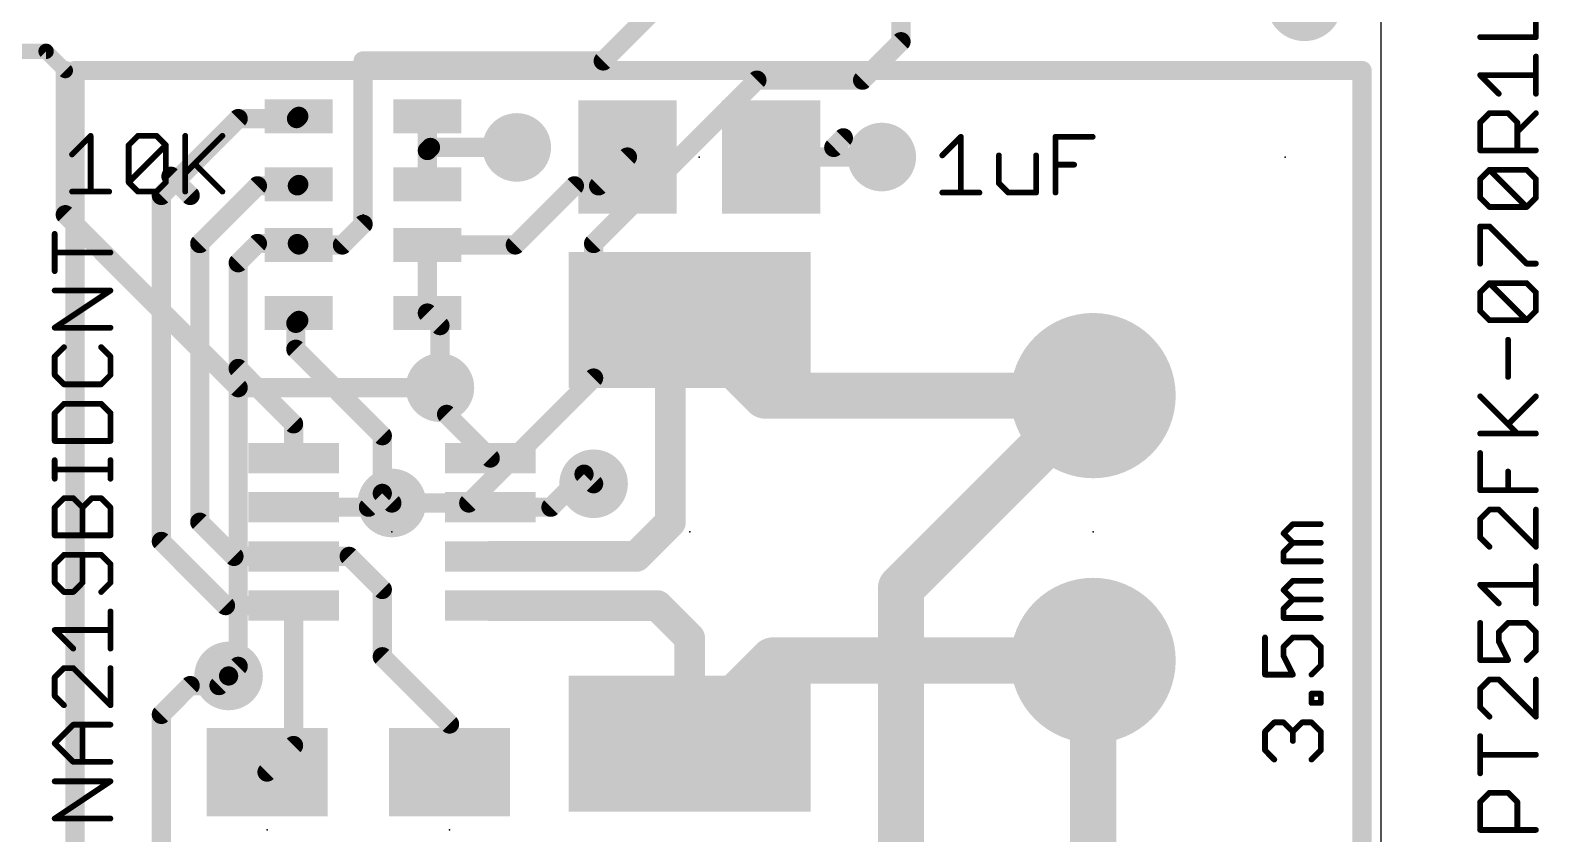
# Model space of a CAD drawing. Extents: x -8.3 to 52.9, y -5.6 to 28.5.
# Drawn here: x 32.94 to 52.88, y 7.44 to 18.06 of the extents above; entities that cross this region are included whole.
import ezdxf

# ---------------------------------------------------------------- set-up
doc = ezdxf.new("R2010")
doc.units = 0
for name, color, linetype in [('1', 12, 'CONTINUOUS'), ('16', 132, 'CONTINUOUS'), ('17', 110, 'CONTINUOUS'), ('18', 110, 'CONTINUOUS'), ('20', 53, 'CONTINUOUS'), ('23', 53, 'CONTINUOUS'), ('27', 253, 'CONTINUOUS')]:
    doc.layers.add(name, color=color, linetype=linetype)

# ---------------------------------------------------------------- blocks, each defined once
blk = doc.blocks.new('RECT')
blk.add_solid([(-0.5, -0.5), (0.5, -0.5), (-0.5, 0.5), (0.5, 0.5)])
blk = doc.blocks.new('PIE')
at = {"const_width": 0.5}
blk.add_lwpolyline([(0, -0.25, 1), (0, 0.25, 1), (0, -0.25)], format="xyb", dxfattribs=at)
blk = doc.blocks.new('ROUNDP')
at = {"const_width": 0.5}
blk.add_lwpolyline([(0, -0.25, 1), (0, 0.25, 1), (0, -0.25)], format="xyb", dxfattribs=at)
blk = doc.blocks.new('ROUNDV')
at = {"const_width": 0.5}
blk.add_lwpolyline([(0, -0.25, 1), (0, 0.25, 1), (0, -0.25)], format="xyb", dxfattribs=at)

msp = doc.modelspace()

# ---------------------------------------------------------------- linework, layer by layer
at = {"layer": '1'}
for points, const_width in [([(40.513, 17.653), (41.91, 19.05)], 0.254), ([(37.338, 17.653), (40.513, 17.653)], 0.254), ([(37.338, 17.653), (37.338, 15.494)], 0.254), ([(34.671, 15.875), (35.687, 16.891)], 0.254), ([(35.687, 16.891), (36.458, 16.891)], 0.254), ([(36.458, 16.891), (36.488, 16.921)], 0.254), ([(38.188, 16.921), (38.188, 16.4686)], 0.254), ([(38.188, 16.4686), (38.2294, 16.51)], 0.254), ([(38.188, 16.4686), (38.188, 16.021)], 0.254), ([(38.2294, 16.51), (39.37, 16.51)], 0.254), ([(40.452, 16.002), (40.833, 16.383)], 0.254), ([(42.733, 16.383), (44.196, 16.383)], 0.254), ([(34.671, 11.303), (34.671, 15.875)], 0.254), ([(35.179, 15.24), (35.941, 16.002)], 0.254), ([(35.941, 16.002), (36.469, 16.002)], 0.254), ([(36.469, 16.002), (36.488, 16.021)], 0.254), ([(39.351, 15.221), (40.132, 16.002)], 0.254), ([(40.132, 16.002), (40.452, 16.002)], 0.254), ([(37.338, 15.494), (37.065, 15.221)], 0.254), ([(35.179, 11.557), (35.179, 15.24)], 0.254), ([(35.687, 14.986), (35.941, 15.24)], 0.254), ([(35.941, 15.24), (36.469, 15.24)], 0.254), ([(36.469, 15.24), (36.488, 15.221)], 0.254), ([(37.065, 15.221), (36.488, 15.221)], 0.254), ([(38.188, 14.321), (38.188, 15.221)], 0.254), ([(38.188, 15.221), (39.351, 15.221)], 0.254), ([(35.687, 13.589), (35.687, 14.986)], 0.254), ([(36.488, 14.321), (36.488, 14.224)], 0.254), ([(38.354, 14.155), (38.188, 14.321)], 0.254), ([(41.402, 13.976), (41.656, 14.23)], 0.4064), ([(41.656, 14.23), (42.656, 13.23)], 0.6096), ([(36.488, 14.224), (36.449, 14.185)], 0.254), ([(36.449, 13.843), (36.449, 14.185)], 0.254), ([(38.354, 13.335), (38.354, 14.155)], 0.254), ([(41.402, 11.557), (41.402, 13.976)], 0.4064), ([(37.592, 12.7), (36.449, 13.843)], 0.254), ([(36.419, 12.857), (35.687, 13.589)], 0.254), ([(38.354, 13.335), (38.442, 13.335)], 0.254), ([(38.442, 13.335), (38.442, 12.982)], 0.254), ([(42.656, 13.23), (46.99, 13.23)], 0.6096), ([(36.419, 12.405), (36.419, 12.857)], 0.254), ([(38.442, 12.982), (39.019, 12.405)], 0.254), ([(37.592, 11.938), (37.592, 12.7)], 0.254), ([(39.822, 11.755), (40.259, 12.192)], 0.254), ([(40.259, 12.192), (40.386, 12.065)], 0.254), ([(37.409, 11.755), (37.592, 11.938)], 0.254), ([(37.592, 11.938), (37.719, 11.811)], 0.254), ([(36.419, 11.755), (37.409, 11.755)], 0.254), ([(39.019, 11.755), (39.822, 11.755)], 0.254), ([(35.179, 11.557), (35.631, 11.105)], 0.254), ([(40.95, 11.105), (41.402, 11.557)], 0.4064), ([(35.519, 10.455), (34.671, 11.303)], 0.254), ([(35.631, 11.105), (36.419, 11.105)], 0.254), ([(37.155, 11.105), (36.419, 11.105)], 0.254), ([(37.592, 10.668), (37.155, 11.105)], 0.254), ([(39.019, 11.105), (40.95, 11.105)], 0.4064), ([(37.592, 9.779), (37.592, 10.668)], 0.254), ([(36.419, 10.455), (35.519, 10.455)], 0.254), ([(36.419, 8.606), (36.419, 10.455)], 0.254), ([(39.019, 10.455), (41.228, 10.455)], 0.4064), ([(41.228, 10.455), (41.656, 10.027)], 0.4064), ([(41.656, 10.027), (41.656, 8.63)], 0.4064), ([(41.656, 8.63), (42.756, 9.73)], 0.6096), ([(42.756, 9.73), (46.99, 9.73)], 0.6096), ([(46.99, 6.35), (46.99, 9.73)], 0.6096), ([(38.481, 8.89), (37.592, 9.779)], 0.254), ([(35.433, 9.398), (35.56, 9.525)], 0.254), ([(34.671, 9.017), (35.052, 9.398)], 0.254), ([(35.052, 9.398), (35.433, 9.398)], 0.254), ([(34.671, 7.112), (34.671, 9.017)], 0.254), ([(38.481, 8.255), (38.481, 8.89)], 0.254), ([(36.068, 8.255), (36.419, 8.606)], 0.254), ([(38.481, 8.255), (38.901, 8.255)], 0.254)]:
    msp.add_lwpolyline(points, dxfattribs=dict(at, const_width=const_width))
for points, const_width in [([(37.338, 17.7165, 1), (37.338, 17.5895)], 0.127), ([(37.4015, 17.653, 1), (37.2745, 17.653)], 0.127), ([(40.4681, 17.6979, 1), (40.5579, 17.6081)], 0.127), ([(40.513, 17.5895, 1), (40.513, 17.7165)], 0.127), ([(35.687, 16.9545, 1), (35.687, 16.8275)], 0.127), ([(35.7319, 16.8461, 1), (35.6421, 16.9359)], 0.127), ([(36.4131, 16.9359, 1), (36.5029, 16.8461)], 0.127), ([(36.5329, 16.8761, 1), (36.4431, 16.9659)], 0.127), ([(36.458, 16.8275, 1), (36.458, 16.9545)], 0.127), ([(38.2515, 16.921, 1), (38.1245, 16.921)], 0.127), ([(38.2515, 16.4686, 1), (38.1245, 16.4686)], 0.127), ([(38.1431, 16.5135, 1), (38.2329, 16.4237)], 0.127), ([(38.2294, 16.5735, 1), (38.2294, 16.4465)], 0.127), ([(38.2743, 16.4651, 1), (38.1845, 16.5549)], 0.127), ([(39.37, 16.4465, 1), (39.37, 16.5735)], 0.127), ([(38.1245, 16.4686, 1), (38.2515, 16.4686)], 0.127), ([(40.8779, 16.3381, 1), (40.7881, 16.4279)], 0.127), ([(42.733, 16.4465, 1), (42.733, 16.3195)], 0.127), ([(44.196, 16.3195, 1), (44.196, 16.4465)], 0.127), ([(34.7345, 15.875, 1), (34.6075, 15.875)], 0.127), ([(34.6261, 15.9199, 1), (34.7159, 15.8301)], 0.127), ([(35.941, 16.0655, 1), (35.941, 15.9385)], 0.127), ([(35.9859, 15.9571, 1), (35.8961, 16.0469)], 0.127), ([(36.4241, 16.0469, 1), (36.5139, 15.9571)], 0.127), ([(36.5329, 15.9761, 1), (36.4431, 16.0659)], 0.127), ([(36.469, 15.9385, 1), (36.469, 16.0655)], 0.127), ([(38.1245, 16.021, 1), (38.2515, 16.021)], 0.127), ([(40.132, 16.0655, 1), (40.132, 15.9385)], 0.127), ([(40.1769, 15.9571, 1), (40.0871, 16.0469)], 0.127), ([(40.4071, 16.0469, 1), (40.4969, 15.9571)], 0.127), ([(40.452, 15.9385, 1), (40.452, 16.0655)], 0.127), ([(37.3829, 15.4491, 1), (37.2931, 15.5389)], 0.127), ([(35.2425, 15.24, 1), (35.1155, 15.24)], 0.127), ([(35.941, 15.3035, 1), (35.941, 15.1765)], 0.127), ([(35.9859, 15.1951, 1), (35.8961, 15.2849)], 0.127), ([(36.5139, 15.2849, 1), (36.4241, 15.1951)], 0.127), ([(36.469, 15.1765, 1), (36.469, 15.3035)], 0.127), ([(37.2745, 15.494, 1), (37.4015, 15.494)], 0.127), ([(35.1341, 15.2849, 1), (35.2239, 15.1951)], 0.127), ([(36.488, 15.2845, 1), (36.488, 15.1575)], 0.127), ([(36.4431, 15.1761, 1), (36.5329, 15.2659)], 0.127), ([(37.0201, 15.2659, 1), (37.1099, 15.1761)], 0.127), ([(37.065, 15.1575, 1), (37.065, 15.2845)], 0.127), ([(38.2515, 15.221, 1), (38.1245, 15.221)], 0.127), ([(38.188, 15.2845, 1), (38.188, 15.1575)], 0.127), ([(39.3061, 15.2659, 1), (39.3959, 15.1761)], 0.127), ([(39.351, 15.1575, 1), (39.351, 15.2845)], 0.127), ([(35.7505, 14.986, 1), (35.6235, 14.986)], 0.127), ([(35.6421, 15.0309, 1), (35.7319, 14.9411)], 0.127), ([(36.5515, 14.321, 1), (36.4245, 14.321)], 0.127), ([(38.2329, 14.3659, 1), (38.1431, 14.2761)], 0.127), ([(38.1245, 14.321, 1), (38.2515, 14.321)], 0.127), ([(41.7638, 14.3378, 1), (41.5482, 14.1222)], 0.3048), ([(41.7278, 14.1582, 1), (41.5842, 14.3018)], 0.2032), ([(36.5125, 14.185, 1), (36.3855, 14.185)], 0.127), ([(36.4041, 14.2299, 1), (36.4939, 14.1401)], 0.127), ([(36.4245, 14.224, 1), (36.5515, 14.224)], 0.127), ([(36.5329, 14.1791, 1), (36.4431, 14.2689)], 0.127), ([(38.4175, 14.155, 1), (38.2905, 14.155)], 0.127), ([(38.3091, 14.1101, 1), (38.3989, 14.1999)], 0.127), ([(41.5036, 13.976, 1), (41.3004, 13.976)], 0.2032), ([(36.4939, 13.8879, 1), (36.4041, 13.7981)], 0.127), ([(41.3302, 14.0478, 1), (41.4738, 13.9042)], 0.2032), ([(36.3855, 13.843, 1), (36.5125, 13.843)], 0.127), ([(35.7319, 13.6339, 1), (35.6421, 13.5441)], 0.127), ([(35.6235, 13.589, 1), (35.7505, 13.589)], 0.127), ([(38.354, 13.3985, 1), (38.354, 13.2715)], 0.127), ([(38.2905, 13.335, 1), (38.4175, 13.335)], 0.127), ([(38.5055, 13.335, 1), (38.3785, 13.335)], 0.127), ([(38.442, 13.2715, 1), (38.442, 13.3985)], 0.127), ([(42.656, 13.3824, 1), (42.656, 13.0776)], 0.3048), ([(42.5482, 13.1222, 1), (42.7638, 13.3378)], 0.3048), ([(46.99, 13.0776, 1), (46.99, 13.3824)], 0.3048), ([(36.4825, 12.857, 1), (36.3555, 12.857)], 0.127), ([(36.3741, 12.8121, 1), (36.4639, 12.9019)], 0.127), ([(38.4869, 13.0269, 1), (38.3971, 12.9371)], 0.127), ([(38.3785, 12.982, 1), (38.5055, 12.982)], 0.127), ([(37.6555, 12.7, 1), (37.5285, 12.7)], 0.127), ([(37.5471, 12.6551, 1), (37.6369, 12.7449)], 0.127), ([(36.3555, 12.405, 1), (36.4825, 12.405)], 0.127), ([(38.9741, 12.3601, 1), (39.0639, 12.4499)], 0.127), ([(40.3039, 12.2369, 1), (40.2141, 12.1471)], 0.127), ([(40.3039, 12.1471, 1), (40.2141, 12.2369)], 0.127), ([(40.3411, 12.0201, 1), (40.4309, 12.1099)], 0.127), ([(37.6369, 11.9829, 1), (37.5471, 11.8931)], 0.127), ([(37.5285, 11.938, 1), (37.6555, 11.938)], 0.127), ([(37.6369, 11.8931, 1), (37.5471, 11.9829)], 0.127), ([(36.419, 11.8185, 1), (36.419, 11.6915)], 0.127), ([(37.3641, 11.7999, 1), (37.4539, 11.7101)], 0.127), ([(37.409, 11.6915, 1), (37.409, 11.8185)], 0.127), ([(37.6741, 11.7661, 1), (37.7639, 11.8559)], 0.127), ([(39.019, 11.8185, 1), (39.019, 11.6915)], 0.127), ([(39.7771, 11.7999, 1), (39.8669, 11.7101)], 0.127), ([(39.822, 11.6915, 1), (39.822, 11.8185)], 0.127), ([(35.2239, 11.6019, 1), (35.1341, 11.5121)], 0.127), ([(35.1155, 11.557, 1), (35.2425, 11.557)], 0.127), ([(41.3004, 11.557, 1), (41.5036, 11.557)], 0.2032), ([(41.4738, 11.4852, 1), (41.3302, 11.6288)], 0.2032), ([(34.7159, 11.3479, 1), (34.6261, 11.2581)], 0.127), ([(34.6075, 11.303, 1), (34.7345, 11.303)], 0.127), ([(35.631, 11.1685, 1), (35.631, 11.0415)], 0.127), ([(35.5861, 11.0601, 1), (35.6759, 11.1499)], 0.127), ([(36.419, 11.1685, 1), (36.419, 11.0415)], 0.127), ([(36.419, 11.0415, 1), (36.419, 11.1685)], 0.127), ([(37.1999, 11.1499, 1), (37.1101, 11.0601)], 0.127), ([(37.155, 11.0415, 1), (37.155, 11.1685)], 0.127), ([(39.019, 11.2066, 1), (39.019, 11.0034)], 0.2032), ([(40.8782, 11.1768, 1), (41.0218, 11.0332)], 0.2032), ([(40.95, 11.0034, 1), (40.95, 11.2066)], 0.2032), ([(37.6555, 10.668, 1), (37.5285, 10.668)], 0.127), ([(37.5471, 10.6231, 1), (37.6369, 10.7129)], 0.127), ([(35.519, 10.5185, 1), (35.519, 10.3915)], 0.127), ([(36.4825, 10.455, 1), (36.3555, 10.455)], 0.127), ([(36.419, 10.3915, 1), (36.419, 10.5185)], 0.127), ([(39.019, 10.5566, 1), (39.019, 10.3534)], 0.2032), ([(41.2998, 10.5268, 1), (41.1562, 10.3832)], 0.2032), ([(41.228, 10.3534, 1), (41.228, 10.5566)], 0.2032), ([(35.4741, 10.4101, 1), (35.5639, 10.4999)], 0.127), ([(41.7576, 10.027, 1), (41.5544, 10.027)], 0.2032), ([(41.5842, 9.9552, 1), (41.7278, 10.0988)], 0.2032), ([(42.756, 9.8824, 1), (42.756, 9.5776)], 0.3048), ([(42.8638, 9.6222, 1), (42.6482, 9.8378)], 0.3048), ([(47.1424, 9.73, 1), (46.8376, 9.73)], 0.3048), ([(46.99, 9.5776, 1), (46.99, 9.8824)], 0.3048), ([(37.6369, 9.8239, 1), (37.5471, 9.7341)], 0.127), ([(37.5285, 9.779, 1), (37.6555, 9.779)], 0.127), ([(35.6049, 9.4801, 1), (35.5151, 9.5699)], 0.127), ([(35.052, 9.4615, 1), (35.052, 9.3345)], 0.127), ([(35.0969, 9.3531, 1), (35.0071, 9.4429)], 0.127), ([(35.3881, 9.4429, 1), (35.4779, 9.3531)], 0.127), ([(35.433, 9.3345, 1), (35.433, 9.4615)], 0.127), ([(34.7345, 9.017, 1), (34.6075, 9.017)], 0.127), ([(34.6261, 9.0619, 1), (34.7159, 8.9721)], 0.127), ([(38.5445, 8.89, 1), (38.4175, 8.89)], 0.127), ([(38.4361, 8.8451, 1), (38.5259, 8.9349)], 0.127), ([(41.5482, 8.7378, 1), (41.7638, 8.5222)], 0.3048), ([(36.3555, 8.606, 1), (36.4825, 8.606)], 0.127), ([(36.4639, 8.5611, 1), (36.3741, 8.6509)], 0.127), ([(41.5544, 8.63, 1), (41.7576, 8.63)], 0.2032), ([(38.481, 8.3185, 1), (38.481, 8.1915)], 0.127), ([(38.901, 8.1915, 1), (38.901, 8.3185)], 0.127), ([(36.0231, 8.2999, 1), (36.1129, 8.2101)], 0.127), ([(38.4175, 8.255, 1), (38.5445, 8.255)], 0.127)]:
    msp.add_lwpolyline(points, format="xyb", dxfattribs=dict(at, const_width=const_width))
at = {"layer": '16'}
for points, const_width in [([(44.45, 17.907), (44.45, 19.05)], 0.254), ([(43.942, 17.399), (44.45, 17.907)], 0.254), ([(15.367, 17.78), (33.147, 17.78)], 0.2032), ([(33.147, 17.78), (33.401, 17.526)], 0.2032), ([(33.401, 17.526), (33.401, 15.621)], 0.254), ([(33.528, 17.526), (33.528, 5.334)], 0.254), ([(50.546, 17.526), (33.528, 17.526)], 0.254), ([(50.546, 5.334), (50.546, 17.526)], 0.254), ([(40.386, 15.24), (42.545, 17.399)], 0.254), ([(42.545, 17.399), (43.942, 17.399)], 0.254), ([(43.561, 16.51), (43.688, 16.637)], 0.254), ([(39.37, 16.51), (39.37, 16.256)], 0.254), ([(34.798, 16.129), (35.052, 15.875)], 0.254), ([(33.401, 15.621), (35.687, 13.335)], 0.254), ([(40.386, 13.462), (40.386, 15.24)], 0.254), ([(38.735, 11.811), (40.386, 13.462)], 0.254), ([(35.687, 13.335), (38.354, 13.335)], 0.254), ([(35.687, 13.335), (35.687, 9.652)], 0.254), ([(44.45, 10.69), (46.99, 13.23)], 0.6096), ([(37.719, 11.811), (38.735, 11.811)], 0.254), ([(44.45, 6.35), (44.45, 10.69)], 0.6096), ([(35.687, 9.652), (35.56, 9.525)], 0.254)]:
    msp.add_lwpolyline(points, dxfattribs=dict(at, const_width=const_width))
for points, const_width in [([(44.3865, 17.907, 1), (44.5135, 17.907)], 0.127), ([(44.4949, 17.8621, 1), (44.4051, 17.9519)], 0.127), ([(33.1829, 17.8159, 1), (33.1111, 17.7441)], 0.1016), ([(33.147, 17.7292, 1), (33.147, 17.8308)], 0.1016), ([(33.4645, 17.526, 1), (33.3375, 17.526)], 0.127), ([(33.3651, 17.4901, 1), (33.4369, 17.5619)], 0.1016), ([(33.5915, 17.526, 1), (33.4645, 17.526)], 0.127), ([(33.528, 17.5895, 1), (33.528, 17.4625)], 0.127), ([(50.6095, 17.526, 1), (50.4825, 17.526)], 0.127), ([(50.546, 17.4625, 1), (50.546, 17.5895)], 0.127), ([(42.545, 17.4625, 1), (42.545, 17.3355)], 0.127), ([(42.5899, 17.3541, 1), (42.5001, 17.4439)], 0.127), ([(43.8971, 17.4439, 1), (43.9869, 17.3541)], 0.127), ([(43.942, 17.3355, 1), (43.942, 17.4625)], 0.127), ([(43.7329, 16.5921, 1), (43.6431, 16.6819)], 0.127), ([(39.4335, 16.51, 1), (39.3065, 16.51)], 0.127), ([(43.5161, 16.5549, 1), (43.6059, 16.4651)], 0.127), ([(34.8429, 16.1739, 1), (34.7531, 16.0841)], 0.127), ([(39.3065, 16.256, 1), (39.4335, 16.256)], 0.127), ([(35.0071, 15.8301, 1), (35.0969, 15.9199)], 0.127), ([(33.4459, 15.6659, 1), (33.3561, 15.5761)], 0.127), ([(33.3375, 15.621, 1), (33.4645, 15.621)], 0.127), ([(40.4495, 15.24, 1), (40.3225, 15.24)], 0.127), ([(40.3411, 15.2849, 1), (40.4309, 15.1951)], 0.127), ([(40.4309, 13.4171, 1), (40.3411, 13.5069)], 0.127), ([(35.687, 13.3985, 1), (35.687, 13.2715)], 0.127), ([(35.7505, 13.335, 1), (35.6235, 13.335)], 0.127), ([(35.6421, 13.2901, 1), (35.7319, 13.3799)], 0.127), ([(38.354, 13.2715, 1), (38.354, 13.3985)], 0.127), ([(40.3225, 13.462, 1), (40.4495, 13.462)], 0.127), ([(47.0978, 13.1222, 1), (46.8822, 13.3378)], 0.3048), ([(37.719, 11.8745, 1), (37.719, 11.7475)], 0.127), ([(38.6901, 11.8559, 1), (38.7799, 11.7661)], 0.127), ([(38.735, 11.7475, 1), (38.735, 11.8745)], 0.127), ([(44.6024, 10.69, 1), (44.2976, 10.69)], 0.3048), ([(44.3422, 10.7978, 1), (44.5578, 10.5822)], 0.3048), ([(35.7319, 9.6071, 1), (35.6421, 9.6969)], 0.127), ([(35.5151, 9.5699, 1), (35.6049, 9.4801)], 0.127), ([(35.6235, 9.652, 1), (35.7505, 9.652)], 0.127)]:
    msp.add_lwpolyline(points, format="xyb", dxfattribs=dict(at, const_width=const_width))
at = {"layer": '20'}
msp.add_line((50.8, 2.54), (50.8, 20.32), dxfattribs=at)
at = {"layer": '23'}
for p in [(41.783, 16.383), (49.53, 16.383), (37.338, 15.621), (37.719, 11.43), (41.656, 11.43), (46.99, 11.43), (36.068, 7.493), (38.481, 7.493)]:
    msp.add_point(p, dxfattribs=at)
at = {"layer": '27', "const_width": 0.0762}
for points in [[(52.8447, 17.9677), (52.8447, 18.4592)], [(52.1075, 17.9677), (52.8447, 17.9677)], [(52.8447, 17.2193), (52.8447, 17.7108)], [(52.3532, 17.2193), (52.1075, 17.4651)], [(52.1075, 17.4651), (52.8447, 17.4651)], [(52.1075, 16.8395), (52.2303, 16.9624)], [(52.2303, 16.9624), (52.4761, 16.9624)], [(52.4761, 16.9624), (52.599, 16.8395)], [(52.599, 16.7166), (52.8447, 16.9624)], [(52.1075, 16.4709), (52.1075, 16.8395)], [(52.599, 16.8395), (52.599, 16.4709)], [(33.4901, 16.4176), (33.7358, 16.6633)], [(33.7358, 16.6633), (33.7358, 15.9261)], [(34.2385, 16.5405), (34.3614, 16.6633)], [(34.2385, 16.049), (34.2385, 16.5405)], [(34.2385, 16.049), (34.73, 16.5405)], [(34.3614, 16.6633), (34.6071, 16.6633)], [(34.6071, 16.6633), (34.73, 16.5405)], [(34.73, 16.5405), (34.73, 16.049)], [(34.9869, 16.6633), (34.9869, 15.9261)], [(34.9869, 16.1718), (35.4784, 16.6633)], [(44.9961, 16.4046), (45.2418, 16.6503)], [(45.2418, 16.6503), (45.2418, 15.9131)], [(46.4929, 15.9131), (46.4929, 16.6503)], [(46.4929, 16.6503), (46.9844, 16.6503)], [(45.7445, 16.4046), (45.7445, 16.036)], [(46.236, 15.9131), (46.236, 16.4046)], [(52.8447, 16.4709), (52.1075, 16.4709)], [(35.1098, 16.2947), (35.4784, 15.9261)], [(46.4929, 16.2817), (46.7387, 16.2817)], [(52.1075, 16.0911), (52.2303, 16.214)], [(52.2303, 16.214), (52.7218, 16.214)], [(52.7218, 15.7225), (52.2303, 16.214)], [(52.7218, 16.214), (52.8447, 16.0911)], [(33.4901, 15.9261), (33.9816, 15.9261)], [(34.3614, 15.9261), (34.2385, 16.049)], [(34.6071, 15.9261), (34.3614, 15.9261)], [(34.73, 16.049), (34.6071, 15.9261)], [(45.7445, 16.036), (45.8674, 15.9131)], [(52.1075, 15.8454), (52.1075, 16.0911)], [(52.8447, 16.0911), (52.8447, 15.8454)], [(44.9961, 15.9131), (45.4876, 15.9131)], [(45.8674, 15.9131), (46.236, 15.9131)], [(52.2303, 15.7225), (52.1075, 15.8454)], [(52.7218, 15.7225), (52.2303, 15.7225)], [(52.8447, 15.8454), (52.7218, 15.7225)], [(33.2607, 14.8757), (33.2607, 15.3672)], [(52.1075, 14.9741), (52.1075, 15.4656)], [(52.1075, 15.4656), (52.2303, 15.4656)], [(52.2303, 15.4656), (52.7218, 14.9741)], [(33.9979, 15.1215), (33.2607, 15.1215)], [(52.7218, 14.9741), (52.8447, 14.9741)], [(33.2607, 14.1273), (33.9979, 14.6188)], [(33.9979, 14.6188), (33.2607, 14.6188)], [(52.1075, 14.5943), (52.2303, 14.7171)], [(52.1075, 14.3485), (52.1075, 14.5943)], [(52.2303, 14.7171), (52.7218, 14.7171)], [(52.7218, 14.2257), (52.2303, 14.7171)], [(52.7218, 14.7171), (52.8447, 14.5943)], [(52.8447, 14.5943), (52.8447, 14.3485)], [(52.2303, 14.2257), (52.1075, 14.3485)], [(52.8447, 14.3485), (52.7218, 14.2257)], [(33.9979, 14.1273), (33.2607, 14.1273)], [(52.7218, 14.2257), (52.2303, 14.2257)], [(52.4761, 13.4772), (52.4761, 13.9687)], [(33.3835, 13.8704), (33.2607, 13.7475)], [(33.2607, 13.7475), (33.2607, 13.5018)], [(33.9979, 13.7475), (33.875, 13.8704)], [(33.9979, 13.5018), (33.9979, 13.7475)], [(33.2607, 13.5018), (33.3835, 13.3789)], [(33.3835, 13.3789), (33.875, 13.3789)], [(33.875, 13.3789), (33.9979, 13.5018)], [(52.599, 12.7288), (52.1075, 13.2203)], [(52.4761, 12.8517), (52.8447, 13.2203)], [(33.3835, 13.122), (33.2607, 12.9991)], [(33.2607, 12.9991), (33.2607, 12.6305)], [(33.875, 13.122), (33.3835, 13.122)], [(33.9979, 12.9991), (33.875, 13.122)], [(33.9979, 12.6305), (33.9979, 12.9991)], [(52.1075, 12.7288), (52.8447, 12.7288)], [(33.2607, 12.6305), (33.9979, 12.6305)], [(33.2607, 12.1315), (33.2607, 12.3773)], [(33.9979, 12.1315), (33.9979, 12.3773)], [(52.1075, 11.9804), (52.1075, 12.4719)], [(33.9979, 12.2544), (33.2607, 12.2544)], [(52.4761, 11.9804), (52.4761, 12.2262)], [(52.8447, 11.9804), (52.1075, 11.9804)], [(33.2607, 11.7517), (33.3835, 11.8746)], [(33.2607, 11.3831), (33.2607, 11.7517)], [(33.3835, 11.8746), (33.5064, 11.8746)], [(33.5064, 11.8746), (33.6293, 11.7517)], [(33.6293, 11.7517), (33.7522, 11.8746)], [(33.6293, 11.3831), (33.6293, 11.7517)], [(33.7522, 11.8746), (33.875, 11.8746)], [(33.875, 11.8746), (33.9979, 11.7517)], [(33.9979, 11.7517), (33.9979, 11.3831)], [(49.5084, 11.4082), (49.6313, 11.531)], [(49.6313, 11.531), (49.9999, 11.531)], [(52.2303, 11.7235), (52.1075, 11.6006)], [(52.1075, 11.6006), (52.1075, 11.3549)], [(52.3532, 11.7235), (52.2303, 11.7235)], [(52.8447, 11.232), (52.3532, 11.7235)], [(52.8447, 11.7235), (52.8447, 11.232)], [(33.9979, 11.3831), (33.2607, 11.3831)], [(49.6313, 11.2853), (49.5084, 11.4082)], [(52.1075, 11.3549), (52.2303, 11.232)], [(49.5084, 11.1624), (49.6313, 11.2853)], [(49.5084, 11.0396), (49.5084, 11.1624)], [(49.6313, 11.2853), (49.9999, 11.2853)], [(33.3835, 11.1262), (33.2607, 11.0033)], [(33.2607, 11.0033), (33.2607, 10.7576)], [(33.875, 11.1262), (33.3835, 11.1262)], [(33.6293, 10.7576), (33.6293, 11.1262)], [(33.9979, 11.0033), (33.875, 11.1262)], [(33.9979, 10.7576), (33.9979, 11.0033)], [(49.9999, 11.0396), (49.5084, 11.0396)], [(52.8447, 10.4836), (52.8447, 10.9751)], [(33.2607, 10.7576), (33.3835, 10.6347)], [(33.5064, 10.6347), (33.6293, 10.7576)], [(33.875, 10.6347), (33.9979, 10.7576)], [(49.5084, 10.6598), (49.6313, 10.7826)], [(49.6313, 10.7826), (49.9999, 10.7826)], [(33.3835, 10.6347), (33.5064, 10.6347)], [(49.6313, 10.5369), (49.5084, 10.6598)], [(49.5084, 10.414), (49.6313, 10.5369)], [(49.6313, 10.5369), (49.9999, 10.5369)], [(52.3532, 10.4836), (52.1075, 10.7293)], [(52.1075, 10.7293), (52.8447, 10.7293)], [(33.9979, 9.8863), (33.9979, 10.3778)], [(49.5084, 10.2911), (49.5084, 10.414)], [(49.9999, 10.2911), (49.5084, 10.2911)], [(52.1075, 10.2267), (52.1075, 9.7352)], [(52.3532, 10.1038), (52.4761, 10.2267)], [(52.4761, 10.2267), (52.7218, 10.2267)], [(52.7218, 10.2267), (52.8447, 10.1038)], [(33.5064, 9.8863), (33.2607, 10.132)], [(33.2607, 10.132), (33.9979, 10.132)], [(49.2627, 10.0342), (49.2627, 9.5427)], [(49.5084, 9.9113), (49.6313, 10.0342)], [(49.6313, 10.0342), (49.877, 10.0342)], [(49.877, 10.0342), (49.9999, 9.9113)], [(52.3532, 9.9809), (52.3532, 10.1038)], [(52.4761, 9.7352), (52.3532, 9.9809)], [(52.8447, 10.1038), (52.8447, 9.858)], [(49.5084, 9.7885), (49.5084, 9.9113)], [(49.6313, 9.5427), (49.5084, 9.7885)], [(49.9999, 9.9113), (49.9999, 9.6656)], [(52.8447, 9.858), (52.7218, 9.7352)], [(33.3835, 9.6294), (33.2607, 9.5065)], [(33.5064, 9.6294), (33.3835, 9.6294)], [(33.9979, 9.1379), (33.5064, 9.6294)], [(33.9979, 9.6294), (33.9979, 9.1379)], [(49.2627, 9.5427), (49.6313, 9.5427)], [(49.9999, 9.6656), (49.877, 9.5427)], [(52.1075, 9.7352), (52.4761, 9.7352)], [(33.2607, 9.5065), (33.2607, 9.2607)], [(52.2303, 9.4782), (52.1075, 9.3554)], [(52.1075, 9.3554), (52.1075, 9.1096)], [(52.3532, 9.4782), (52.2303, 9.4782)], [(52.8447, 8.9868), (52.3532, 9.4782)], [(52.8447, 9.4782), (52.8447, 8.9868)], [(33.2607, 9.2607), (33.3835, 9.1379)], [(49.877, 9.1685), (49.877, 9.2914)], [(49.877, 9.2914), (49.9999, 9.2914)], [(49.9999, 9.1685), (49.877, 9.1685)], [(49.9999, 9.2914), (49.9999, 9.1685)], [(52.1075, 9.1096), (52.2303, 8.9868)], [(33.2607, 8.6352), (33.5064, 8.8809)], [(33.5064, 8.8809), (33.9979, 8.8809)], [(33.6293, 8.3895), (33.6293, 8.8809)], [(49.2627, 8.7887), (49.3855, 8.9116)], [(49.2627, 8.543), (49.2627, 8.7887)], [(49.3855, 8.9116), (49.5084, 8.9116)], [(49.5084, 8.9116), (49.6313, 8.7887)], [(49.6313, 8.7887), (49.7542, 8.9116)], [(49.6313, 8.7887), (49.6313, 8.6658)], [(49.7542, 8.9116), (49.877, 8.9116)], [(49.877, 8.9116), (49.9999, 8.7887)], [(49.9999, 8.7887), (49.9999, 8.543)], [(33.5064, 8.3895), (33.2607, 8.6352)], [(49.3855, 8.4201), (49.2627, 8.543)], [(49.9999, 8.543), (49.877, 8.4201)], [(52.1075, 8.2383), (52.1075, 8.7298)], [(33.9979, 8.3895), (33.5064, 8.3895)], [(52.8447, 8.4841), (52.1075, 8.4841)], [(33.2607, 7.641), (33.9979, 8.1325)], [(33.9979, 8.1325), (33.2607, 8.1325)], [(52.1075, 7.8585), (52.2303, 7.9814)], [(52.2303, 7.9814), (52.4761, 7.9814)], [(52.4761, 7.9814), (52.599, 7.8585)], [(52.1075, 7.4899), (52.1075, 7.8585)], [(52.599, 7.8585), (52.599, 7.4899)], [(33.9979, 7.641), (33.2607, 7.641)], [(52.8447, 7.4899), (52.1075, 7.4899)]]:
    msp.add_lwpolyline(points, dxfattribs=at)
at = {"layer": '27', "const_width": 0.0381}
for points in [[(52.1075, 17.9868, 1), (52.1075, 17.9487)], [(52.8257, 17.9677, 1), (52.8638, 17.9677)], [(52.8447, 17.9487, 1), (52.8447, 17.9868)], [(52.8638, 17.7108, 1), (52.8257, 17.7108)], [(52.1075, 17.4841, 1), (52.1075, 17.446)], [(52.1209, 17.4785, 1), (52.094, 17.4516)], [(52.8447, 17.446, 1), (52.8447, 17.4841)], [(52.3397, 17.2059, 1), (52.3667, 17.2328)], [(52.8257, 17.2193, 1), (52.8638, 17.2193)], [(52.2303, 16.9814, 1), (52.2303, 16.9433)], [(52.2438, 16.9489, 1), (52.2169, 16.9759)], [(52.4896, 16.9759, 1), (52.4626, 16.9489)], [(52.4761, 16.9433, 1), (52.4761, 16.9814)], [(52.8582, 16.9489, 1), (52.8312, 16.9759)], [(52.094, 16.853, 1), (52.1209, 16.826)], [(52.1265, 16.8395, 1), (52.0884, 16.8395)], [(52.618, 16.8395, 1), (52.5799, 16.8395)], [(52.5855, 16.826, 1), (52.6124, 16.853)], [(33.7549, 16.6633, 1), (33.7168, 16.6633)], [(33.7493, 16.6499, 1), (33.7224, 16.6768)], [(34.2576, 16.5405, 1), (34.2195, 16.5405)], [(34.225, 16.5539, 1), (34.252, 16.527)], [(34.3614, 16.6824, 1), (34.3614, 16.6443)], [(34.3749, 16.6499, 1), (34.3479, 16.6768)], [(34.6206, 16.6768, 1), (34.5937, 16.6499)], [(34.6071, 16.6443, 1), (34.6071, 16.6824)], [(34.7491, 16.5405, 1), (34.711, 16.5405)], [(34.7435, 16.527, 1), (34.7165, 16.5539)], [(34.7165, 16.527, 1), (34.7435, 16.5539)], [(35.006, 16.6633, 1), (34.9679, 16.6633)], [(35.4919, 16.6499, 1), (35.4649, 16.6768)], [(45.2609, 16.6503, 1), (45.2228, 16.6503)], [(45.2553, 16.6369, 1), (45.2284, 16.6638)], [(46.4929, 16.6694, 1), (46.4929, 16.6313)], [(46.512, 16.6503, 1), (46.4739, 16.6503)], [(46.9844, 16.6313, 1), (46.9844, 16.6694)], [(52.5855, 16.7301, 1), (52.6124, 16.7032)], [(33.4766, 16.4311, 1), (33.5036, 16.4041)], [(44.9826, 16.4181, 1), (45.0096, 16.3911)], [(45.7636, 16.4046, 1), (45.7255, 16.4046)], [(46.2551, 16.4046, 1), (46.217, 16.4046)], [(52.1075, 16.49, 1), (52.1075, 16.4519)], [(52.0884, 16.4709, 1), (52.1265, 16.4709)], [(52.5799, 16.4709, 1), (52.618, 16.4709)], [(52.8447, 16.4519, 1), (52.8447, 16.49)], [(34.9735, 16.1853, 1), (35.0004, 16.1584)], [(35.1233, 16.3082, 1), (35.0963, 16.2812)], [(46.4929, 16.3008, 1), (46.4929, 16.2627)], [(46.7387, 16.2627, 1), (46.7387, 16.3008)], [(52.2303, 16.233, 1), (52.2303, 16.1949)], [(52.2438, 16.2274, 1), (52.2169, 16.2005)], [(52.2438, 16.2005, 1), (52.2169, 16.2274)], [(52.7353, 16.2274, 1), (52.7084, 16.2005)], [(52.7218, 16.1949, 1), (52.7218, 16.233)], [(33.4901, 15.9451, 1), (33.4901, 15.907)], [(33.9816, 15.907, 1), (33.9816, 15.9451)], [(34.252, 16.0624, 1), (34.225, 16.0355)], [(34.225, 16.0624, 1), (34.252, 16.0355)], [(34.2195, 16.049, 1), (34.2576, 16.049)], [(34.3614, 15.9451, 1), (34.3614, 15.907)], [(34.3479, 15.9126, 1), (34.3749, 15.9396)], [(34.5937, 15.9396, 1), (34.6206, 15.9126)], [(34.6071, 15.907, 1), (34.6071, 15.9451)], [(34.711, 16.049, 1), (34.7491, 16.049)], [(34.7435, 16.0355, 1), (34.7165, 16.0624)], [(35.4649, 15.9126, 1), (35.4919, 15.9396)], [(45.758, 16.0494, 1), (45.731, 16.0225)], [(45.7255, 16.036, 1), (45.7636, 16.036)], [(52.094, 16.1046, 1), (52.1209, 16.0776)], [(52.1265, 16.0911, 1), (52.0884, 16.0911)], [(52.8638, 16.0911, 1), (52.8257, 16.0911)], [(52.8312, 16.0776, 1), (52.8582, 16.1046)], [(33.7168, 15.9261, 1), (33.7549, 15.9261)], [(34.9679, 15.9261, 1), (35.006, 15.9261)], [(44.9961, 15.9322, 1), (44.9961, 15.8941)], [(45.2228, 15.9131, 1), (45.2609, 15.9131)], [(45.4876, 15.8941, 1), (45.4876, 15.9322)], [(45.8674, 15.9322, 1), (45.8674, 15.8941)], [(45.8539, 15.8996, 1), (45.8809, 15.9266)], [(46.217, 15.9131, 1), (46.2551, 15.9131)], [(46.236, 15.8941, 1), (46.236, 15.9322)], [(46.4739, 15.9131, 1), (46.512, 15.9131)], [(52.1209, 15.8588, 1), (52.094, 15.8319)], [(52.0884, 15.8454, 1), (52.1265, 15.8454)], [(52.2303, 15.7415, 1), (52.2303, 15.7034)], [(52.7218, 15.7034, 1), (52.7218, 15.7415)], [(52.8257, 15.8454, 1), (52.8638, 15.8454)], [(52.8582, 15.8319, 1), (52.8312, 15.8588)], [(52.2169, 15.709, 1), (52.2438, 15.736)], [(52.7084, 15.736, 1), (52.7353, 15.709)], [(52.7084, 15.709, 1), (52.7353, 15.736)], [(33.2797, 15.3672, 1), (33.2416, 15.3672)], [(52.1265, 15.4656, 1), (52.0884, 15.4656)], [(52.1075, 15.4846, 1), (52.1075, 15.4465)], [(52.2438, 15.479, 1), (52.2169, 15.4521)], [(52.2303, 15.4465, 1), (52.2303, 15.4846)], [(33.2607, 15.1405, 1), (33.2607, 15.1024)], [(33.9979, 15.1024, 1), (33.9979, 15.1405)], [(52.0884, 14.9741, 1), (52.1265, 14.9741)], [(52.7218, 14.9931, 1), (52.7218, 14.955)], [(52.7084, 14.9606, 1), (52.7353, 14.9875)], [(52.8447, 14.955, 1), (52.8447, 14.9931)], [(33.2416, 14.8757, 1), (33.2797, 14.8757)], [(33.2607, 14.6378, 1), (33.2607, 14.5997)], [(34.0085, 14.6029, 1), (33.9873, 14.6346)], [(33.9979, 14.5997, 1), (33.9979, 14.6378)], [(52.1265, 14.5943, 1), (52.0884, 14.5943)], [(52.094, 14.6077, 1), (52.1209, 14.5808)], [(52.2303, 14.7362, 1), (52.2303, 14.6981)], [(52.2438, 14.7306, 1), (52.2169, 14.7037)], [(52.2438, 14.7037, 1), (52.2169, 14.7306)], [(52.7353, 14.7306, 1), (52.7084, 14.7037)], [(52.7218, 14.6981, 1), (52.7218, 14.7362)], [(52.8638, 14.5943, 1), (52.8257, 14.5943)], [(52.8312, 14.5808, 1), (52.8582, 14.6077)], [(52.1209, 14.362, 1), (52.094, 14.3351)], [(52.0884, 14.3485, 1), (52.1265, 14.3485)], [(52.8257, 14.3485, 1), (52.8638, 14.3485)], [(52.8582, 14.3351, 1), (52.8312, 14.362)], [(33.2607, 14.1464, 1), (33.2607, 14.1083)], [(33.2501, 14.1432, 1), (33.2712, 14.1115)], [(33.9979, 14.1083, 1), (33.9979, 14.1464)], [(52.2303, 14.2447, 1), (52.2303, 14.2066)], [(52.2169, 14.2122, 1), (52.2438, 14.2391)], [(52.7084, 14.2391, 1), (52.7353, 14.2122)], [(52.7084, 14.2122, 1), (52.7353, 14.2391)], [(52.7218, 14.2066, 1), (52.7218, 14.2447)], [(52.4951, 13.9687, 1), (52.457, 13.9687)], [(33.2797, 13.7475, 1), (33.2416, 13.7475)], [(33.2472, 13.761, 1), (33.2741, 13.734)], [(33.397, 13.8569, 1), (33.3701, 13.8839)], [(33.8885, 13.8839, 1), (33.8616, 13.8569)], [(34.017, 13.7475, 1), (33.9789, 13.7475)], [(33.9844, 13.734, 1), (34.0114, 13.761)], [(33.2416, 13.5018, 1), (33.2797, 13.5018)], [(33.2741, 13.5152, 1), (33.2472, 13.4883)], [(33.3835, 13.3979, 1), (33.3835, 13.3598)], [(33.3701, 13.3654, 1), (33.397, 13.3924)], [(33.8616, 13.3924, 1), (33.8885, 13.3654)], [(33.875, 13.3598, 1), (33.875, 13.3979)], [(33.9789, 13.5018, 1), (34.017, 13.5018)], [(34.0114, 13.4883, 1), (33.9844, 13.5152)], [(52.457, 13.4772, 1), (52.4951, 13.4772)], [(52.1209, 13.2338, 1), (52.094, 13.2068)], [(52.8582, 13.2068, 1), (52.8312, 13.2338)], [(33.2797, 12.9991, 1), (33.2416, 12.9991)], [(33.2472, 13.0126, 1), (33.2741, 12.9856)], [(33.3835, 13.141, 1), (33.3835, 13.1029)], [(33.397, 13.1085, 1), (33.3701, 13.1354)], [(33.8885, 13.1354, 1), (33.8616, 13.1085)], [(33.875, 13.1029, 1), (33.875, 13.141)], [(34.017, 12.9991, 1), (33.9789, 12.9991)], [(33.9844, 12.9856, 1), (34.0114, 13.0126)], [(52.1075, 12.7479, 1), (52.1075, 12.7098)], [(52.4626, 12.8652, 1), (52.4896, 12.8382)], [(52.8447, 12.7098, 1), (52.8447, 12.7479)], [(33.2416, 12.6305, 1), (33.2797, 12.6305)], [(33.2607, 12.6495, 1), (33.2607, 12.6114)], [(33.9789, 12.6305, 1), (34.017, 12.6305)], [(33.9979, 12.6114, 1), (33.9979, 12.6495)], [(52.5855, 12.7154, 1), (52.6124, 12.7423)], [(33.2797, 12.3773, 1), (33.2416, 12.3773)], [(34.017, 12.3773, 1), (33.9789, 12.3773)], [(52.1265, 12.4719, 1), (52.0884, 12.4719)], [(33.2607, 12.2735, 1), (33.2607, 12.2354)], [(33.9979, 12.2354, 1), (33.9979, 12.2735)], [(52.4951, 12.2262, 1), (52.457, 12.2262)], [(33.2416, 12.1315, 1), (33.2797, 12.1315)], [(33.9789, 12.1315, 1), (34.017, 12.1315)], [(52.1075, 11.9995, 1), (52.1075, 11.9614)], [(52.0884, 11.9804, 1), (52.1265, 11.9804)], [(52.457, 11.9804, 1), (52.4951, 11.9804)], [(52.8447, 11.9614, 1), (52.8447, 11.9995)], [(33.2797, 11.7517, 1), (33.2416, 11.7517)], [(33.2472, 11.7652, 1), (33.2741, 11.7383)], [(33.3835, 11.8937, 1), (33.3835, 11.8556)], [(33.397, 11.8611, 1), (33.3701, 11.8881)], [(33.5199, 11.8881, 1), (33.4929, 11.8611)], [(33.5064, 11.8556, 1), (33.5064, 11.8937)], [(33.6483, 11.7517, 1), (33.6102, 11.7517)], [(33.6158, 11.7652, 1), (33.6428, 11.7383)], [(33.6158, 11.7383, 1), (33.6428, 11.7652)], [(33.7522, 11.8937, 1), (33.7522, 11.8556)], [(33.7656, 11.8611, 1), (33.7387, 11.8881)], [(33.8885, 11.8881, 1), (33.8616, 11.8611)], [(33.875, 11.8556, 1), (33.875, 11.8937)], [(34.017, 11.7517, 1), (33.9789, 11.7517)], [(33.9844, 11.7383, 1), (34.0114, 11.7652)], [(49.6313, 11.5501, 1), (49.6313, 11.512)], [(49.6448, 11.5176, 1), (49.6178, 11.5445)], [(49.9999, 11.512, 1), (49.9999, 11.5501)], [(52.094, 11.6141, 1), (52.1209, 11.5871)], [(52.1265, 11.6006, 1), (52.0884, 11.6006)], [(52.2303, 11.7425, 1), (52.2303, 11.7044)], [(52.2438, 11.71, 1), (52.2169, 11.737)], [(52.3667, 11.737, 1), (52.3397, 11.71)], [(52.3532, 11.7044, 1), (52.3532, 11.7425)], [(52.8638, 11.7235, 1), (52.8257, 11.7235)], [(33.2416, 11.3831, 1), (33.2797, 11.3831)], [(33.2607, 11.4022, 1), (33.2607, 11.3641)], [(33.6102, 11.3831, 1), (33.6483, 11.3831)], [(33.9789, 11.3831, 1), (34.017, 11.3831)], [(33.9979, 11.3641, 1), (33.9979, 11.4022)], [(49.5219, 11.4216, 1), (49.4949, 11.3947)], [(49.4949, 11.4216, 1), (49.5219, 11.3947)], [(52.1209, 11.3683, 1), (52.094, 11.3414)], [(52.0884, 11.3549, 1), (52.1265, 11.3549)], [(49.4949, 11.1759, 1), (49.5219, 11.149)], [(49.5275, 11.1624, 1), (49.4894, 11.1624)], [(49.6313, 11.3043, 1), (49.6313, 11.2662)], [(49.6448, 11.2718, 1), (49.6178, 11.2988)], [(49.6178, 11.2718, 1), (49.6448, 11.2988)], [(49.9999, 11.2662, 1), (49.9999, 11.3043)], [(52.2169, 11.2185, 1), (52.2438, 11.2455)], [(52.8257, 11.232, 1), (52.8638, 11.232)], [(52.8312, 11.2185, 1), (52.8582, 11.2455)], [(33.2797, 11.0033, 1), (33.2416, 11.0033)], [(33.2472, 11.0168, 1), (33.2741, 10.9898)], [(33.3835, 11.1452, 1), (33.3835, 11.1071)], [(33.397, 11.1127, 1), (33.3701, 11.1397)], [(33.6483, 11.1262, 1), (33.6102, 11.1262)], [(33.8885, 11.1397, 1), (33.8616, 11.1127)], [(33.875, 11.1071, 1), (33.875, 11.1452)], [(34.017, 11.0033, 1), (33.9789, 11.0033)], [(33.9844, 10.9898, 1), (34.0114, 11.0168)], [(49.5084, 11.0586, 1), (49.5084, 11.0205)], [(49.4894, 11.0396, 1), (49.5275, 11.0396)], [(49.9999, 11.0205, 1), (49.9999, 11.0586)], [(52.8638, 10.9751, 1), (52.8257, 10.9751)], [(33.2416, 10.7576, 1), (33.2797, 10.7576)], [(33.2741, 10.771, 1), (33.2472, 10.7441)], [(33.6102, 10.7576, 1), (33.6483, 10.7576)], [(33.6428, 10.7441, 1), (33.6158, 10.771)], [(33.9789, 10.7576, 1), (34.017, 10.7576)], [(34.0114, 10.7441, 1), (33.9844, 10.771)], [(49.6313, 10.8017, 1), (49.6313, 10.7636)], [(49.6448, 10.7692, 1), (49.6178, 10.7961)], [(49.9999, 10.7636, 1), (49.9999, 10.8017)], [(33.3835, 10.6538, 1), (33.3835, 10.6157)], [(33.3701, 10.6212, 1), (33.397, 10.6482)], [(33.4929, 10.6482, 1), (33.5199, 10.6212)], [(33.5064, 10.6157, 1), (33.5064, 10.6538)], [(33.8616, 10.6482, 1), (33.8885, 10.6212)], [(49.5219, 10.6732, 1), (49.4949, 10.6463)], [(49.4949, 10.6732, 1), (49.5219, 10.6463)], [(49.6313, 10.5559, 1), (49.6313, 10.5178)], [(49.6448, 10.5234, 1), (49.6178, 10.5503)], [(49.9999, 10.5178, 1), (49.9999, 10.5559)], [(52.1075, 10.7484, 1), (52.1075, 10.7103)], [(52.1209, 10.7428, 1), (52.094, 10.7159)], [(52.8447, 10.7103, 1), (52.8447, 10.7484)], [(34.017, 10.3778, 1), (33.9789, 10.3778)], [(49.4949, 10.4275, 1), (49.5219, 10.4005)], [(49.5275, 10.414, 1), (49.4894, 10.414)], [(49.6178, 10.5234, 1), (49.6448, 10.5503)], [(52.3397, 10.4701, 1), (52.3667, 10.4971)], [(52.8257, 10.4836, 1), (52.8638, 10.4836)], [(49.5084, 10.3102, 1), (49.5084, 10.2721)], [(49.4894, 10.2911, 1), (49.5275, 10.2911)], [(49.9999, 10.2721, 1), (49.9999, 10.3102)], [(52.1265, 10.2267, 1), (52.0884, 10.2267)], [(52.4761, 10.2457, 1), (52.4761, 10.2076)], [(52.4896, 10.2132, 1), (52.4626, 10.2401)], [(52.7353, 10.2401, 1), (52.7084, 10.2132)], [(52.7218, 10.2076, 1), (52.7218, 10.2457)], [(33.2741, 10.1455, 1), (33.2472, 10.1186)], [(33.2607, 10.1511, 1), (33.2607, 10.113)], [(33.9979, 10.113, 1), (33.9979, 10.1511)], [(49.2817, 10.0342, 1), (49.2436, 10.0342)], [(49.6313, 10.0533, 1), (49.6313, 10.0152)], [(49.6448, 10.0207, 1), (49.6178, 10.0477)], [(49.8905, 10.0477, 1), (49.8636, 10.0207)], [(49.877, 10.0152, 1), (49.877, 10.0533)], [(52.3397, 10.1172, 1), (52.3667, 10.0903)], [(52.3703, 9.9894, 1), (52.3362, 9.9724)], [(52.3723, 10.1038, 1), (52.3342, 10.1038)], [(52.3342, 9.9809, 1), (52.3723, 9.9809)], [(52.8638, 10.1038, 1), (52.8257, 10.1038)], [(52.8312, 10.0903, 1), (52.8582, 10.1172)], [(33.4929, 9.8728, 1), (33.5199, 9.8998)], [(33.9789, 9.8863, 1), (34.017, 9.8863)], [(49.4949, 9.9248, 1), (49.5219, 9.8979)], [(49.5255, 9.797, 1), (49.4914, 9.7799)], [(49.5275, 9.9113, 1), (49.4894, 9.9113)], [(49.4894, 9.7885, 1), (49.5275, 9.7885)], [(50.019, 9.9113, 1), (49.9809, 9.9113)], [(49.9864, 9.8979, 1), (50.0134, 9.9248)], [(52.8257, 9.858, 1), (52.8638, 9.858)], [(52.8582, 9.8446, 1), (52.8312, 9.8715)], [(33.3835, 9.6484, 1), (33.3835, 9.6103)], [(33.397, 9.6159, 1), (33.3701, 9.6428)], [(33.5199, 9.6428, 1), (33.4929, 9.6159)], [(33.5064, 9.6103, 1), (33.5064, 9.6484)], [(34.017, 9.6294, 1), (33.9789, 9.6294)], [(49.2627, 9.5618, 1), (49.2627, 9.5237)], [(49.6313, 9.5237, 1), (49.6313, 9.5618)], [(49.8636, 9.5562, 1), (49.8905, 9.5293)], [(49.9809, 9.6656, 1), (50.019, 9.6656)], [(50.0134, 9.6521, 1), (49.9864, 9.6791)], [(52.1075, 9.7542, 1), (52.1075, 9.7161)], [(52.0884, 9.7352, 1), (52.1265, 9.7352)], [(52.459, 9.7266, 1), (52.4931, 9.7437)], [(52.4761, 9.7161, 1), (52.4761, 9.7542)], [(52.7084, 9.7486, 1), (52.7353, 9.7217)], [(33.2797, 9.5065, 1), (33.2416, 9.5065)], [(33.2472, 9.52, 1), (33.2741, 9.493)], [(49.2436, 9.5427, 1), (49.2817, 9.5427)], [(49.6142, 9.5342, 1), (49.6483, 9.5512)], [(52.1265, 9.3554, 1), (52.0884, 9.3554)], [(52.094, 9.3688, 1), (52.1209, 9.3419)], [(52.2303, 9.4973, 1), (52.2303, 9.4592)], [(52.2438, 9.4648, 1), (52.2169, 9.4917)], [(52.3667, 9.4917, 1), (52.3397, 9.4648)], [(52.3532, 9.4592, 1), (52.3532, 9.4973)], [(52.8638, 9.4782, 1), (52.8257, 9.4782)], [(33.2416, 9.2607, 1), (33.2797, 9.2607)], [(33.2741, 9.2742, 1), (33.2472, 9.2473)], [(49.8961, 9.2914, 1), (49.858, 9.2914)], [(49.877, 9.3104, 1), (49.877, 9.2723)], [(49.877, 9.1876, 1), (49.877, 9.1495)], [(49.858, 9.1685, 1), (49.8961, 9.1685)], [(50.019, 9.2914, 1), (49.9809, 9.2914)], [(49.9809, 9.1685, 1), (50.019, 9.1685)], [(49.9999, 9.2723, 1), (49.9999, 9.3104)], [(49.9999, 9.1495, 1), (49.9999, 9.1876)], [(33.3701, 9.1244, 1), (33.397, 9.1513)], [(33.9789, 9.1379, 1), (34.017, 9.1379)], [(33.9844, 9.1244, 1), (34.0114, 9.1513)], [(52.1209, 9.1231, 1), (52.094, 9.0961)], [(52.0884, 9.1096, 1), (52.1265, 9.1096)], [(52.2169, 8.9733, 1), (52.2438, 9.0002)], [(52.8257, 8.9868, 1), (52.8638, 8.9868)], [(52.8312, 8.9733, 1), (52.8582, 9.0002)], [(33.5064, 8.9, 1), (33.5064, 8.8619)], [(33.5199, 8.8675, 1), (33.4929, 8.8944)], [(33.6483, 8.8809, 1), (33.6102, 8.8809)], [(33.9979, 8.8619, 1), (33.9979, 8.9)], [(49.2492, 8.8022, 1), (49.2761, 8.7752)], [(49.2817, 8.7887, 1), (49.2436, 8.7887)], [(49.3855, 8.9306, 1), (49.3855, 8.8925)], [(49.399, 8.8981, 1), (49.3721, 8.9251)], [(49.5219, 8.9251, 1), (49.4949, 8.8981)], [(49.5084, 8.8925, 1), (49.5084, 8.9306)], [(49.6503, 8.7887, 1), (49.6122, 8.7887)], [(49.6178, 8.8022, 1), (49.6448, 8.7752)], [(49.6178, 8.7752, 1), (49.6448, 8.8022)], [(49.7542, 8.9306, 1), (49.7542, 8.8925)], [(49.7676, 8.8981, 1), (49.7407, 8.9251)], [(49.8905, 8.9251, 1), (49.8636, 8.8981)], [(49.877, 8.8925, 1), (49.877, 8.9306)], [(50.019, 8.7887, 1), (49.9809, 8.7887)], [(49.9864, 8.7752, 1), (50.0134, 8.8022)], [(33.2741, 8.6487, 1), (33.2472, 8.6217)], [(33.2472, 8.6487, 1), (33.2741, 8.6217)], [(49.2761, 8.5564, 1), (49.2492, 8.5295)], [(49.6122, 8.6658, 1), (49.6503, 8.6658)], [(50.0134, 8.5295, 1), (49.9864, 8.5564)], [(52.1265, 8.7298, 1), (52.0884, 8.7298)], [(33.5064, 8.4085, 1), (33.5064, 8.3704)], [(33.4929, 8.376, 1), (33.5199, 8.4029)], [(33.6102, 8.3895, 1), (33.6483, 8.3895)], [(33.9979, 8.3704, 1), (33.9979, 8.4085)], [(49.2436, 8.543, 1), (49.2817, 8.543)], [(49.3721, 8.4066, 1), (49.399, 8.4336)], [(49.8636, 8.4336, 1), (49.8905, 8.4066)], [(49.9809, 8.543, 1), (50.019, 8.543)], [(52.1075, 8.5031, 1), (52.1075, 8.465)], [(52.8447, 8.465, 1), (52.8447, 8.5031)], [(52.0884, 8.2383, 1), (52.1265, 8.2383)], [(33.2607, 8.1516, 1), (33.2607, 8.1135)], [(34.0085, 8.1167, 1), (33.9873, 8.1484)], [(33.9979, 8.1135, 1), (33.9979, 8.1516)], [(52.2303, 8.0005, 1), (52.2303, 7.9624)], [(52.2438, 7.9679, 1), (52.2169, 7.9949)], [(52.4896, 7.9949, 1), (52.4626, 7.9679)], [(52.4761, 7.9624, 1), (52.4761, 8.0005)], [(52.1265, 7.8585, 1), (52.0884, 7.8585)], [(52.094, 7.872, 1), (52.1209, 7.8451)], [(52.618, 7.8585, 1), (52.5799, 7.8585)], [(52.5855, 7.8451, 1), (52.6124, 7.872)], [(33.2607, 7.6601, 1), (33.2607, 7.622)], [(33.2501, 7.6569, 1), (33.2712, 7.6252)], [(33.9979, 7.622, 1), (33.9979, 7.6601)], [(52.1075, 7.509, 1), (52.1075, 7.4709)], [(52.0884, 7.4899, 1), (52.1265, 7.4899)], [(52.5799, 7.4899, 1), (52.618, 7.4899)], [(52.8447, 7.4709, 1), (52.8447, 7.509)]]:
    msp.add_lwpolyline(points, format="xyb", dxfattribs=at)

# ---------------------------------------------------------------- block references
at = {"layer": '1'}
msp.add_blockref('PIE', (49.784, 18.415), dxfattribs=at)
for p, xscale, yscale, rotation in [((36.488, 16.921), 0.45, 0.9, 270), ((38.188, 16.921), 0.45, 0.9, 270), ((36.488, 16.021), 0.45, 0.9, 270), ((38.188, 16.021), 0.45, 0.9, 270), ((36.488, 15.221), 0.45, 0.9, 270), ((38.188, 15.221), 0.45, 0.9, 270), ((41.656, 14.23), 1.8, 3.2, 270), ((36.488, 14.321), 0.45, 0.9, 270), ((38.188, 14.321), 0.45, 0.9, 270), ((36.419, 12.405), 0.4, 1.2, 90), ((39.019, 12.405), 0.4, 1.2, 90), ((36.419, 11.755), 0.4, 1.2, 90), ((39.019, 11.755), 0.4, 1.2, 90), ((36.419, 11.105), 0.4, 1.2, 90), ((39.019, 11.105), 0.4, 1.2, 90), ((36.419, 10.455), 0.4, 1.2, 90), ((39.019, 10.455), 0.4, 1.2, 90), ((41.656, 8.63), 1.8, 3.2, 270), ((36.068, 8.255), 1.1684, 1.6002, 90), ((38.481, 8.255), 1.1684, 1.6002, 90)]:
    msp.add_blockref('RECT', p, dxfattribs=dict(at, xscale=xscale, yscale=yscale, rotation=rotation))
at = {"layer": '1', "xscale": 1.3, "yscale": 1.5}
for p in [(40.833, 16.383), (42.733, 16.383)]:
    msp.add_blockref('RECT', p, dxfattribs=at)
at = {"layer": '17', "xscale": 2.1844, "yscale": 2.1844, "rotation": 90}
for p in [(46.99, 13.23), (46.99, 13.23), (46.99, 9.73), (46.99, 9.73)]:
    msp.add_blockref('ROUNDP', p, dxfattribs=at)
at = {"layer": '18', "xscale": 0.9064, "yscale": 0.9064}
for p in [(39.37, 16.51), (39.37, 16.51), (44.196, 16.383), (44.196, 16.383), (38.354, 13.335), (38.354, 13.335), (40.386, 12.065), (40.386, 12.065), (37.719, 11.811), (37.719, 11.811), (35.56, 9.525), (35.56, 9.525)]:
    msp.add_blockref('ROUNDV', p, dxfattribs=at)

doc.saveas('drawing.dxf')
